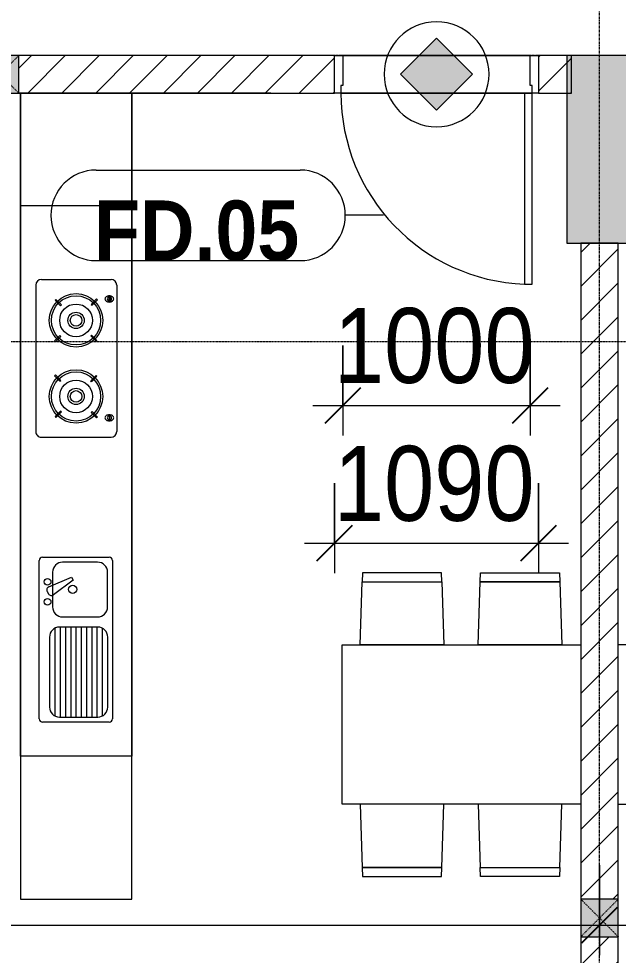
# Model space of a CAD drawing. Header units: millimetres. Extents: x 1591 to 239055, y -15958 to 83255.
# Drawn here: x 161932 to 165132, y 28738 to 33734 of the extents above; entities that cross this region are included whole.
import ezdxf

# ---------------------------------------------------------------- set-up
doc = ezdxf.new("R2010")
doc.units = ezdxf.units.MM
for name, pattern in [('Dash', [6, 3, -3]), ('Dash Dot 3_16_', [7.9375, 4.7625, -1.5875, 0, -1.5875]), ('Grid Line', [22.225, 12.7, -3.175, 3.175, -3.175])]:
    doc.linetypes.add(name, pattern=pattern)
for name, color, linetype, lineweight in [('0-1', 250, 'Continuous', 5), ('A-ANNO-DIMS', 211, 'Continuous', 9), ('A-ANNO-DIMS-160', 211, 'Continuous', 9), ('A-ANNO-NOTE', 131, 'Continuous', 9), ('A-DETL-GENF-2', 1, 'Continuous', 9), ('A-DOOR-3', 1, 'Continuous', 9), ('A-DOOR-FRAM-1', 1, 'Continuous', 9), ('A-DOOR-IDEN', 31, 'Continuous', 9), ('A-FLOR-2', 9, 'Continuous', 9), ('A-WALL', 113, 'Continuous', 9), ('A-WALL-3', 113, 'Continuous', 18), ('A-WALL-PATT-2', 111, 'Continuous', 9), ('G-ANNO-SYMB-1', 111, 'Dash Dot 3_16_', 18), ('I-FURN', 30, 'Continuous', 9), ('I-FURN-1', 254, 'Continuous', 9), ('S-COLS', 52, 'Continuous', 9), ('S-COLS-1', 52, 'Continuous', 5), ('S-COLS-2', 250, 'Continuous', 18), ('S-COLS-5', 52, 'Continuous', 18), ('S-COLS-HDLN', 52, 'Dash', 9), ('S-GRID-1', 1, 'Grid Line', 9)]:
    doc.layers.add(name, color=color, linetype=linetype, lineweight=lineweight)
doc.styles.add('Arial_B_5', font='arialbd_0.ttf', dxfattribs={"width": 0.9, "height": 320})
doc.styles.add('UTM Avo', font='UTM Avo.ttf', dxfattribs={"width": 0.9, "height": 400})
doc.dimstyles.new('1_Dim_chi_tiet_2_5', dxfattribs={"dimscale": 304.8, "dimtxt": 399.720379, "dimasz": 0.629921, "dimexe": 0.524934, "dimexo": 0.0625, "dimgap": 0.052493, "dimtad": 1, "dimdec": 0, "dimrnd": 5, "dimzin": 0, "dimdsep": 46, "dimtxsty": 'UTM Avo', "dimblk1": 'OBLIQUE', "dimblk2": 'OBLIQUE', "dimsah": 1, "dimcen": 0.09, "dimdle": 0.524934, "dimazin": 0, "dimtfac": 1, "dimtdec": 4, "dimtix": 1, "dimtmove": 0, "dimatfit": 3, "dimfxl": 1.049869, "dimfxlon": 1, "dimtvp": 1, "dimtolj": 1, "dimtzin": 0, "dimarcsym": 2})
pattern_1 = [(45, (95879.7, 0), (-90.50967, 90.50967), [])]

# ---------------------------------------------------------------- blocks, each defined once
blk = doc.blocks.new('NCV_TKTC_KET CAU_rvt-1-TKCS_MB TẦNG 6-8')
at = {"layer": 'S-COLS-1'}
blk.add_hatch(color=256, dxfattribs=at).paths.add_polyline_path([(69327.6, 32536.9), (69327.6, 33536.9), (68977.6, 33536.9), (68977.6, 32536.9)])
at = {"layer": 'S-COLS-2'}
for p, q in [((69327.6, 33536.9), (68977.6, 33536.9)), ((68977.6, 33536.9), (68977.6, 32536.9)), ((68977.6, 32536.9), (69327.6, 32536.9))]:
    blk.add_line(p, q, dxfattribs=at)
blk = doc.blocks.new('HE BEP A - HE BEP A-885794-TKCS_MB TẦNG 6-8')
at = {"layer": 'I-FURN'}
for p, q in [((765.9, 605.3), (3.5, 605.3)), ((3.5, 605.3), (3.5, 11)), ((765.9, 11), (765.9, 605.3)), ((765.9, 605.3), (4303.5, 605.3)), ((765.9, 11), (765.9, 605.3)), ((3703.5, 605.3), (3703.5, 11)), ((965.9, 505.3), (1810.5, 505.3)), ((3279.1, 524.2), (2497.5, 524.2)), ((948.4, 131.7), (948.4, 487.8)), ((1401.8, 451.1), (1028.4, 451.1)), ((1644.6, 463.3), (1632.2, 456.1)), ((1670.1, 454.1), (1721.6, 333.3)), ((1828, 487.8), (1828, 131.7)), ((2467.5, 494.2), (2467.5, 122.2)), ((3309.1, 494.2), (3309.1, 122.2)), ((979.9, 419.9), (1450.3, 419.9)), ((1747.9, 434.2), (1562.5, 434.2)), ((1706.2, 324.4), (1627.3, 429.4)), ((2578, 421.2), (2573.6, 416.8)), ((2573.6, 416.8), (2602.8, 387.7)), ((2607.1, 392.1), (2578, 421.2)), ((2795.6, 424), (2766.5, 394.9)), ((2770.8, 390.5), (2800, 419.6)), ((2800, 419.6), (2795.6, 424)), ((2976.7, 419.6), (2981.1, 424)), ((3005.8, 390.5), (2976.7, 419.6)), ((2981.1, 424), (3010.2, 394.9)), ((3169.5, 392.1), (3198.6, 421.2)), ((3203, 416.8), (3173.9, 387.7)), ((3198.6, 421.2), (3203, 416.8)), ((975, 397.7), (975, 193.3)), ((975, 391.9), (1455.1, 391.9)), ((975, 363.9), (1455.1, 363.9)), ((1455.1, 193.3), (1455.1, 397.7)), ((1509.1, 380.9), (1509.1, 194.2)), ((1801.3, 194.2), (1801.3, 380.9)), ((2602.8, 387.7), (2607.1, 392.1)), ((2766.5, 394.9), (2770.8, 390.5)), ((3010.2, 394.9), (3005.8, 390.5)), ((3173.9, 387.7), (3169.5, 392.1)), ((975, 335.9), (1455.1, 335.9)), ((975, 307.9), (1455.1, 307.9)), ((1721.6, 333.3), (1706.2, 324.4)), ((975, 279.9), (1455.1, 279.9)), ((975, 251.9), (1455.1, 251.9)), ((975, 223.9), (1455.1, 223.9)), ((2570.9, 199.3), (2600, 228.4)), ((2604.4, 224), (2575.3, 194.9)), ((2600, 228.4), (2604.4, 224)), ((2763.7, 226.8), (2768.1, 231.2)), ((2792.8, 197.7), (2763.7, 226.8)), ((2768.1, 231.2), (2797.2, 202)), ((2797.2, 202), (2792.8, 197.7)), ((3008.5, 231.2), (2979.4, 202)), ((2979.4, 202), (2983.8, 197.7)), ((2983.8, 197.7), (3012.9, 226.8)), ((3012.9, 226.8), (3008.5, 231.2)), ((3176.6, 228.4), (3172.2, 224)), ((3172.2, 224), (3201.4, 194.9)), ((3205.8, 199.3), (3176.6, 228.4)), ((975, 195.9), (1455.1, 195.9)), ((981.5, 167.9), (1448.7, 167.9)), ((2575.3, 194.9), (2570.9, 199.3)), ((3201.4, 194.9), (3205.8, 199.3)), ((1810.5, 114.2), (965.9, 114.2)), ((1028.4, 139.9), (1401.8, 139.9)), ((1562.5, 140.8), (1747.9, 140.8)), ((2555.1, 133.3), (2555.1, 129.3)), ((2587.6, 133.3), (2555.1, 133.3)), ((2555.1, 129.3), (2587.6, 129.3)), ((2587.6, 129.3), (2587.6, 133.3)), ((3189, 129.3), (3189, 133.3)), ((3189, 133.3), (3221.5, 133.3)), ((3221.5, 129.3), (3189, 129.3)), ((3221.5, 133.3), (3221.5, 129.3)), ((3279.1, 92.2), (2497.5, 92.2)), ((3.5, 11), (765.9, 11)), ((4303.5, 11), (765.9, 11))]:
    blk.add_line(p, q, dxfattribs=at)
for centre, radius in [((1589.4, 460.9), 17.8), ((1696.1, 460.9), 17.8), ((2685.4, 309.4), 142.6), ((3091.2, 309.4), 142.6), ((2685.4, 309.4), 131.3), ((3091.2, 309.4), 131.3), ((1656.3, 327.5), 22.2), ((2685.4, 309.4), 87.2), ((2685.4, 309.4), 43.6), ((3091.2, 309.4), 87.2), ((3091.2, 309.4), 43.6), ((2685.4, 309.4), 30.9), ((3091.2, 309.4), 30.9)]:
    blk.add_circle(centre, radius, dxfattribs=at)
for centre, radius, start, end in [((965.9, 487.8), 17.5, 90, 180), ((1810.5, 487.8), 17.5, 0, 90), ((2497.5, 494.2), 30, 90, 180), ((3279.1, 494.2), 30, 360, 90), ((1028.4, 397.7), 53.3, 90, 180), ((1401.8, 397.7), 53.3, 360, 90), ((1641, 440.7), 17.8, 119.9521, 219.4618), ((1653.4, 447.9), 17.8, 20.5379, 119.9521), ((1562.5, 380.9), 53.3, 90, 180), ((1747.9, 380.9), 53.3, 360, 90), ((1028.4, 193.3), 53.3, 180, 270), ((1401.8, 193.3), 53.3, 270, 360), ((1562.5, 194.2), 53.3, 180, 270), ((1747.9, 194.2), 53.3, 270, 360), ((2574.8, 137.9), 18.1, 120.7976, 145.204), ((2571.4, 143.6), 11.5, 90, 120.7976), ((2571.4, 143.6), 11.5, 59.2024, 90), ((2568, 137.9), 18.1, 34.796, 59.2024), ((3208.7, 137.9), 18.1, 120.7976, 145.204), ((3205.3, 143.6), 11.5, 90, 120.7976), ((3205.3, 143.6), 11.5, 59.2024, 90), ((3201.9, 137.9), 18.1, 34.796, 59.2024), ((965.9, 131.7), 17.5, 180, 270), ((1810.5, 131.7), 17.5, 270, 360), ((2497.5, 122.2), 30, 180, 270), ((2588.6, 131.7), 33.5, 163.9419, 180), ((2588.6, 131.7), 33.5, 180, 196.0581), ((2580.1, 134.1), 24.7, 145.204, 163.9419), ((2580.1, 129.2), 24.7, 196.0581, 214.796), ((2571.3, 131.3), 11.6, 9.9102, 170.0898), ((2571.3, 131.3), 11.6, 189.7177, 350.2823), ((2574.8, 125.5), 18.1, 214.796, 239.2024), ((2571.4, 119.8), 11.5, 239.2024, 270), ((2571.4, 119.8), 11.5, 270, 300.7976), ((2568, 125.5), 18.1, 300.7976, 325.204), ((2562.6, 134.1), 24.7, 16.0581, 34.796), ((2562.6, 129.2), 24.7, 325.204, 343.9419), ((2554.1, 131.7), 33.5, 0, 16.0581), ((2554.1, 131.7), 33.5, 343.9419, 0), ((3222.5, 131.7), 33.5, 163.9419, 180), ((3222.5, 131.7), 33.5, 180, 196.0581), ((3214, 134.1), 24.7, 145.204, 163.9419), ((3214, 129.2), 24.7, 196.0581, 214.796), ((3208.7, 125.5), 18.1, 214.796, 239.2024), ((3205.3, 131.3), 11.6, 9.9102, 170.0898), ((3205.3, 131.3), 11.6, 189.7177, 350.2823), ((3205.3, 119.8), 11.5, 239.2024, 270), ((3205.3, 119.8), 11.5, 270, 300.7976), ((3201.9, 125.5), 18.1, 300.7976, 325.204), ((3196.5, 134.1), 24.7, 16.0581, 34.796), ((3196.5, 129.2), 24.7, 325.204, 343.9419), ((3188, 131.7), 33.5, 0, 16.0581), ((3188, 131.7), 33.5, 343.9419, 0), ((3279.1, 122.2), 30, 270, 360)]:
    blk.add_arc(centre, radius, start, end, dxfattribs=at)
at = {"layer": 'I-FURN-1'}
for p, q in [((4303.5, 605.3), (3.5, 605.3)), ((3.5, 605.3), (3.5, 11)), ((3.5, 11), (4303.5, 11))]:
    blk.add_line(p, q, dxfattribs=at)
blk = doc.blocks.new('RES_BAN AN 1 - RES_BAN AN 1-V31-TKCS_MB TẦNG 6-8')
at = {"layer": 'I-FURN-1'}
for p, q in [((-425, 1275), (425, 1275)), ((-425, 1.8), (-425, 1275)), ((425, 1275), (425, 1.8)), ((-761.9, 1168.8), (-809.6, 1167.2)), ((-809.6, 1167.2), (-809.6, 745.3)), ((-425, 1180), (-761.9, 1168.8)), ((-761.9, 1168.8), (-761.9, 743.8)), ((-761.9, 743.8), (-761.9, 1168.8)), ((-425, 732.5), (-425, 1180)), ((425, 1180), (761.9, 1168.8)), ((425, 732.5), (425, 1180)), ((761.9, 1168.8), (761.9, 743.8)), ((761.9, 1168.8), (761.9, 743.8)), ((809.6, 1167.2), (761.9, 1168.8)), ((809.6, 745.3), (809.6, 1167.2)), ((-809.6, 745.3), (-761.9, 743.8)), ((-761.9, 743.8), (-425, 732.5)), ((761.9, 743.8), (425, 732.5)), ((761.9, 743.8), (809.6, 745.3)), ((-425, 549.7), (-761.9, 538.5)), ((-425, 102.3), (-425, 549.7)), ((425, 549.7), (761.9, 538.5)), ((425, 102.3), (425, 549.7)), ((-809.6, 536.9), (-761.9, 538.5)), ((-809.6, 115.1), (-809.6, 536.9)), ((-761.9, 538.5), (-761.9, 113.5)), ((-761.9, 538.5), (-761.9, 113.5)), ((761.9, 538.5), (761.9, 113.5)), ((761.9, 538.5), (809.6, 536.9)), ((761.9, 113.5), (761.9, 538.5)), ((809.6, 536.9), (809.6, 115.1)), ((-761.9, 113.5), (-809.6, 115.1)), ((-761.9, 113.5), (-425, 102.3)), ((761.9, 113.5), (425, 102.3)), ((809.6, 115.1), (761.9, 113.5))]:
    blk.add_line(p, q, dxfattribs=at)
blk = doc.blocks.new('RES_BAN AN 1 - RES_BAN AN 1-V41-TKCS_MB TẦNG 6-8')
at = {"layer": 'I-FURN-1'}
for p, q in [((-425, 0), (-425, -1275)), ((425, -1275), (425, 0)), ((-761.9, -113.5), (-809.6, -115.1)), ((-809.6, -115.1), (-809.6, -536.9)), ((-761.9, -113.5), (-425, -102.3)), ((-761.9, -538.5), (-761.9, -113.5)), ((-761.9, -538.5), (-761.9, -113.5)), ((-425, -102.3), (-425, -549.7)), ((425, -102.3), (425, -549.7)), ((761.9, -113.5), (425, -102.3)), ((761.9, -538.5), (761.9, -113.5)), ((761.9, -113.5), (761.9, -538.5)), ((809.6, -115.1), (761.9, -113.5)), ((809.6, -536.9), (809.6, -115.1)), ((-809.6, -536.9), (-761.9, -538.5)), ((-425, -549.7), (-761.9, -538.5)), ((425, -549.7), (761.9, -538.5)), ((761.9, -538.5), (809.6, -536.9)), ((-809.6, -745.3), (-761.9, -743.8)), ((-809.6, -1167.2), (-809.6, -745.3)), ((-761.9, -743.8), (-425, -732.5)), ((-761.9, -1168.8), (-761.9, -743.8)), ((-761.9, -743.8), (-761.9, -1168.8)), ((-425, -732.5), (-425, -1180)), ((425, -732.5), (425, -1180)), ((761.9, -743.8), (425, -732.5)), ((761.9, -743.8), (809.6, -745.3)), ((761.9, -1168.8), (761.9, -743.8)), ((761.9, -1168.8), (761.9, -743.8)), ((809.6, -745.3), (809.6, -1167.2)), ((-761.9, -1168.8), (-809.6, -1167.2)), ((-425, -1180), (-761.9, -1168.8)), ((425, -1180), (761.9, -1168.8)), ((809.6, -1167.2), (761.9, -1168.8)), ((-425, -1275), (425, -1275))]:
    blk.add_line(p, q, dxfattribs=at)
blk = doc.blocks.new('NCV_TKTC_TANG 6 - 8_rvt-2-TKCS_MB TẦNG 6-8')
at = {"layer": 'A-FLOR-2'}
for p, q in [((68782.6, 33536.9), (67782.6, 33536.9)), ((66062.6, 33336.9), (66052.9, 33336.9)), ((66656.9, 33336.9), (66062.6, 33336.9)), ((67398, 33336.9), (66656.9, 33336.9)), ((68792.6, 33336.9), (67772.6, 33336.9)), ((67772.6, 33336.9), (68792.6, 33336.9))]:
    blk.add_line(p, q, dxfattribs=at)
at = {"layer": 'I-FURN-1'}
for name, p, rotation in [('HE BEP A - HE BEP A-885794-TKCS_MB TẦNG 6-8', (66667.9, 29033.4), 90.00000000000026), ('RES_BAN AN 1 - RES_BAN AN 1-V31-TKCS_MB TẦNG 6-8', (69054.3, 29968.2), 90.00000000000026), ('RES_BAN AN 1 - RES_BAN AN 1-V41-TKCS_MB TẦNG 6-8', (69252.6, 29968.6), 89.9999999999997)]:
    blk.add_blockref(name, p, dxfattribs=dict(at, rotation=rotation))
blk = doc.blocks.new('G1_SOF - BO TRU - 200x200-3056268-TKCS_MB TẦNG 6-8')
at = {"layer": 'S-COLS'}
blk.add_hatch(color=256, dxfattribs=at).paths.add_polyline_path([(100, -100), (100, 100), (-100, 100), (-100, -100)])
at = {"layer": 'S-COLS-5'}
for p, q in [((100, 100), (-100, 100)), ((-100, 100), (-100, -100)), ((100, -100), (100, 100)), ((-100, -100), (100, -100))]:
    blk.add_line(p, q, dxfattribs=at)
at = {"layer": 'S-COLS-HDLN'}
for p, q in [((100, 100), (-100, -100)), ((-100, 100), (100, -100))]:
    blk.add_line(p, q, dxfattribs=at)
blk = doc.blocks.new('FD_05 - FD_05-1000x2200mm-835433-TKCS_MB TẦNG 6-8')
at = {"layer": 'A-DETL-GENF-2'}
for p, q in [((510, -100), (470, -100)), ((470, -100), (470, -1120)), ((510, -1120), (510, -100)), ((470, -1120), (510, -1120))]:
    blk.add_line(p, q, dxfattribs=at)
blk.add_arc((510, -100), 1020, 180, 267.7525, dxfattribs=at)
at = {"layer": 'A-DOOR-FRAM-1'}
for p, q in [((-545, 100), (-500, 100)), ((-545, -100), (-545, 100)), ((-500, 100), (-500, -60)), ((500, 100), (545, 100)), ((500, -60), (500, 100)), ((545, 100), (545, -100)), ((-500, -60), (-510, -60)), ((-510, -60), (-510, -100)), ((510, -60), (500, -60)), ((510, -100), (510, -60)), ((-510, -100), (-545, -100)), ((545, -100), (510, -100))]:
    blk.add_line(p, q, dxfattribs=at)
blk = doc.blocks.new('DIMBLOCK33-TKCS_MB TẦNG 6-8')
at = {"layer": 'A-ANNO-DIMS-160'}
for p, q in [((156832.3, 29218.9), (156832.3, 28738.9)), ((156832.3, 28898.9), (156832.3, 29218.9)), ((165032.3, 29218.9), (165032.3, 28738.9)), ((165032.3, 28898.9), (165032.3, 29218.9)), ((156832.3, 28898.9), (165032.3, 28898.9))]:
    blk.add_line(p, q, dxfattribs=at)
at = {"layer": 'A-ANNO-DIMS-160', "lineweight": 25}
for p, q in [((156832.3, 28898.9), (156928.3, 28994.9)), ((165032.3, 28898.9), (165128.3, 28994.9)), ((156832.3, 28898.9), (156736.3, 28802.9)), ((165032.3, 28898.9), (164936.3, 28802.9))]:
    blk.add_line(p, q, dxfattribs=at)
at = {"layer": 'A-ANNO-DIMS-160', "color": 0, "insert": (160384.5, 29418.5), "char_height": 400, "width": 1314.636, "attachment_point": 1, "line_spacing_factor": 1.110334, "style": 'UTM Avo'}
blk.add_mtext('8200', dxfattribs=at)
blk = doc.blocks.new('_Oblique')
at = {"color": 0, "linetype": 'ByBlock', "lineweight": -2}
blk.add_line((-0.5, -0.5), (0.5, 0.5), dxfattribs=at)
blk = doc.blocks.new('DIMBLOCK34-TKCS_MB TẦNG 6-8')
at = {"layer": 'A-ANNO-DIMS-160'}
for p, q in [((165032.3, 29218.9), (165032.3, 28738.9)), ((165032.3, 28898.9), (165032.3, 29218.9)), ((173232.3, 29218.9), (173232.3, 28738.9)), ((173232.3, 28898.9), (173232.3, 29218.9)), ((165032.3, 28898.9), (173232.3, 28898.9))]:
    blk.add_line(p, q, dxfattribs=at)
at = {"layer": 'A-ANNO-DIMS-160', "lineweight": 25}
for p, q in [((165032.3, 28898.9), (165128.3, 28994.9)), ((173232.3, 28898.9), (173328.3, 28994.9)), ((165032.3, 28898.9), (164936.3, 28802.9)), ((173232.3, 28898.9), (173136.3, 28802.9))]:
    blk.add_line(p, q, dxfattribs=at)
at = {"layer": 'A-ANNO-DIMS-160', "color": 0, "insert": (168584.5, 29418.5), "char_height": 400, "width": 1314.636, "attachment_point": 1, "line_spacing_factor": 1.110334, "style": 'UTM Avo'}
blk.add_mtext('8200', dxfattribs=at)
blk = doc.blocks.new('HDNDCT_GHI CHÚ CỬA CHỐNG CHÁY EI30 - HDNDCT_GHI CHÚ CỬA CHỐNG CHÁY EI30-2461928-TKCS_MB TẦNG 6-8')
at = {"layer": 'A-ANNO-NOTE'}
blk.add_hatch(color=256, dxfattribs=at).paths.add_polyline_path([(-1.2, 0), (0, 1.2), (1.2, 0), (0, -1.2)])
for p, q in [((0, 1.2), (-1.2, 0)), ((1.2, 0), (0, 1.2)), ((-1.2, 0), (0, -1.2)), ((0, -1.2), (1.2, 0))]:
    blk.add_line(p, q, dxfattribs=at)
for start, end in [(360, 180), (180, 360)]:
    blk.add_arc((0, 0), 1.75, start, end, dxfattribs=at)
blk = doc.blocks.new('DIMBLOCK171-TKCS_MB TẦNG 6-8')
at = {"layer": 'A-ANNO-DIMS-160'}
for p, q in [((163617.3, 31255.6), (163617.3, 30775.6)), ((163617.3, 30935.6), (163617.3, 31255.6)), ((164707.3, 31255.6), (164707.3, 30775.6)), ((164707.3, 30935.6), (164707.3, 31255.6)), ((163457.3, 30935.6), (164867.3, 30935.6))]:
    blk.add_line(p, q, dxfattribs=at)
at = {"layer": 'A-ANNO-DIMS-160', "lineweight": 25}
for p, q in [((163617.3, 30935.6), (163713.3, 31031.6)), ((164707.3, 30935.6), (164803.3, 31031.6)), ((163617.3, 30935.6), (163521.3, 30839.6)), ((164707.3, 30935.6), (164611.3, 30839.6))]:
    blk.add_line(p, q, dxfattribs=at)
at = {"layer": 'A-ANNO-DIMS-160', "color": 0, "insert": (163614.5, 31455.2), "char_height": 400, "width": 1314.636, "attachment_point": 1, "line_spacing_factor": 1.110334, "style": 'UTM Avo'}
blk.add_mtext('1090', dxfattribs=at)
blk = doc.blocks.new('DIMBLOCK216-TKCS_MB TẦNG 6-8')
at = {"layer": 'A-ANNO-DIMS-160'}
for p, q in [((163662.3, 31991), (163662.3, 31511)), ((163662.3, 31671), (163662.3, 31991)), ((164662.3, 31991), (164662.3, 31511)), ((164662.3, 31671), (164662.3, 31991)), ((163502.3, 31671), (164822.3, 31671))]:
    blk.add_line(p, q, dxfattribs=at)
at = {"layer": 'A-ANNO-DIMS-160', "lineweight": 25}
for p, q in [((163662.3, 31671), (163758.3, 31767)), ((164662.3, 31671), (164758.3, 31767)), ((163662.3, 31671), (163566.3, 31575)), ((164662.3, 31671), (164566.3, 31575))]:
    blk.add_line(p, q, dxfattribs=at)
at = {"layer": 'A-ANNO-DIMS-160', "color": 0, "insert": (163614.5, 32190.7), "char_height": 400, "width": 1314.636, "attachment_point": 1, "line_spacing_factor": 1.110334, "style": 'UTM Avo'}
blk.add_mtext('1000', dxfattribs=at)
blk = doc.blocks.new('STN_Door Tag - STN_Door Tag-1788670-TKCS_MB TẦNG 6-8')
at = {"layer": 'A-DOOR-IDEN'}
for p, q in [((-3.37, 1.495), (3.431, 1.495)), ((-3.37, -1.524), (3.431, -1.524))]:
    blk.add_line(p, q, dxfattribs=at)
for centre, start, end in [((-3.37, -0.015), 90, 270), ((3.431, -0.015), 270, 90)]:
    blk.add_arc(centre, 1.509, start, end, dxfattribs=at)

msp = doc.modelspace()

# ---------------------------------------------------------------- hatches: boundary and pattern name
at = {"layer": 'A-WALL-PATT-2'}
h = msp.add_hatch(dxfattribs=at)
h.set_pattern_fill('FP_1', color=256, style=0, pattern_type=2)
h.set_pattern_definition(pattern_1)
h.paths.add_polyline_path([(164882.3, 33336.9), (164882.3, 33536.9), (164707.3, 33536.9), (164707.3, 33336.9)])
h.paths.add_polyline_path([(163277.7, 33336.9), (163617.3, 33336.9), (163617.3, 33536.9), (161932.6, 33536.9), (161932.6, 33336.9)])
h.paths.add_polyline_path([(161665.6, 33336.9), (161732.6, 33336.9), (161732.6, 33536.9), (156982.3, 33536.9), (156982.3, 33336.9), (160053.6, 33336.9)])
h = msp.add_hatch(dxfattribs=at)
h.set_pattern_fill('FP_1', color=256, style=0, pattern_type=2)
h.set_pattern_definition(pattern_1)
h.paths.add_polyline_path([(164932.3, 25336.9), (165132.3, 25336.9), (165132.3, 28836.9), (164932.3, 28836.9), (164932.3, 25736.7)])
h.paths.add_polyline_path([(164932.3, 29036.9), (165132.3, 29036.9), (165132.3, 32536.9), (164932.3, 32536.9), (164932.3, 29969.4)])

# ---------------------------------------------------------------- linework, layer by layer
at = {"layer": 'A-DOOR-IDEN'}
msp.add_line((163879.9, 32686.5), (163675.5, 32686.5), dxfattribs=at)
at = {"layer": 'A-WALL'}
for p, q in [((163662.3, 33536.9), (164662.3, 33536.9)), ((164672.3, 33336.9), (163652.3, 33336.9))]:
    msp.add_line(p, q, dxfattribs=at)
at = {"layer": 'A-WALL-3'}
for p, q in [((163617.3, 33536.9), (161932.6, 33536.9)), ((163617.3, 33336.9), (163617.3, 33536.9)), ((164882.3, 33536.9), (164707.3, 33536.9)), ((164707.3, 33536.9), (164707.3, 33336.9)), ((164882.3, 33336.9), (164882.3, 33536.9)), ((161932.6, 33336.9), (163617.3, 33336.9)), ((164707.3, 33336.9), (164882.3, 33336.9)), ((164932.3, 32536.9), (164932.3, 29036.9)), ((165132.3, 32536.9), (164932.3, 32536.9)), ((165132.3, 29036.9), (165132.3, 32536.9)), ((164932.3, 28836.9), (164932.3, 25336.9)), ((165132.3, 25336.9), (165132.3, 28836.9))]:
    msp.add_line(p, q, dxfattribs=at)
at = {"layer": 'G-ANNO-SYMB-1'}
msp.add_line((124639, 32011.5), (229692.1, 32011.5), dxfattribs=at)
at = {"layer": 'S-GRID-1'}
for p, q in [((165032.3, 19149.4), (165032.3, 77012.5)), ((223800.6, 33536.9), (130306.5, 33536.9))]:
    msp.add_line(p, q, dxfattribs=at)

# ---------------------------------------------------------------- block references
at = {"layer": '0-1'}
for name in ['NCV_TKTC_KET CAU_rvt-1-TKCS_MB TẦNG 6-8', 'NCV_TKTC_TANG 6 - 8_rvt-2-TKCS_MB TẦNG 6-8']:
    msp.add_blockref(name, (95879.7, 0), dxfattribs=at)
at = {"layer": 'A-ANNO-NOTE', "xscale": 160, "yscale": 160, "zscale": 160}
msp.add_blockref('HDNDCT_GHI CHÚ CỬA CHỐNG CHÁY EI30 - HDNDCT_GHI CHÚ CỬA CHỐNG CHÁY EI30-2461928-TKCS_MB TẦNG 6-8', (164162.3, 33437.4), dxfattribs=at)
at = {"layer": 'A-DOOR-3'}
msp.add_blockref('FD_05 - FD_05-1000x2200mm-835433-TKCS_MB TẦNG 6-8', (164162.3, 33436.9), dxfattribs=at)
at = {"layer": 'A-DOOR-IDEN', "xscale": 159.9999999999999, "yscale": 159.9999999999999, "zscale": 159.9999999999999}
msp.add_blockref('STN_Door Tag - STN_Door Tag-1788670-TKCS_MB TẦNG 6-8', (162885, 32687.2), dxfattribs=at)
at = {"layer": 'S-COLS'}
for p in [(161832.6, 33436.9), (165032.3, 28936.9)]:
    msp.add_blockref('G1_SOF - BO TRU - 200x200-3056268-TKCS_MB TẦNG 6-8', p, dxfattribs=at)

# ---------------------------------------------------------------- texts
at = {"layer": 'A-DOOR-IDEN', "insert": (162881.8, 32601.8), "char_height": 320, "width": 1124.64, "attachment_point": 5, "line_spacing_factor": 0.936439, "style": 'Arial_B_5'}
msp.add_mtext('\\pt7.2,14.4,21.6,28.8,36,43.2,50.4,57.6,64.8,72,79.2,86.4,93.6,100.8,108,115.2,122.4,129.6,136.8,144,151.2,158.4,165.6,172.8,180,187.2,194.4,201.6,208.8,216,223.2,230.4;FD.05', dxfattribs=at)

# ---------------------------------------------------------------- dimensions: what is measured, and where the dimension line sits
at = {"layer": 'A-ANNO-DIMS'}
for base, p1, p2, override, picture, middle in [((164662.3, 31671), (163662.3, 31991), (164662.3, 31991), {"dimpost": '<>', "dimfxl": 1000}, 'DIMBLOCK216-TKCS_MB TẦNG 6-8', (164162.3, 31894)), ((164707.3, 30935.6), (163617.3, 31255.6), (164707.3, 31255.6), {"dimpost": '<>', "dimfxl": 1090}, 'DIMBLOCK171-TKCS_MB TẦNG 6-8', (164162.3, 31158.6)), ((165032.3, 28898.9), (156832.3, 29218.9), (165032.3, 29218.9), {"dimpost": '<>', "dimfxl": 8200}, 'DIMBLOCK33-TKCS_MB TẦNG 6-8', (160932.3, 29121.9)), ((173232.3, 28898.9), (165032.3, 29218.9), (173232.3, 29218.9), {"dimpost": '<>', "dimfxl": 8200}, 'DIMBLOCK34-TKCS_MB TẦNG 6-8', (169132.3, 29121.9))]:
    dim = msp.add_linear_dim(base=base, p1=p1, p2=p2, dimstyle='1_Dim_chi_tiet_2_5', override=override, dxfattribs=at)
    dim.commit()
    dim.dimension.update_dxf_attribs({"geometry": picture, "text_midpoint": middle})

doc.saveas('drawing.dxf')
